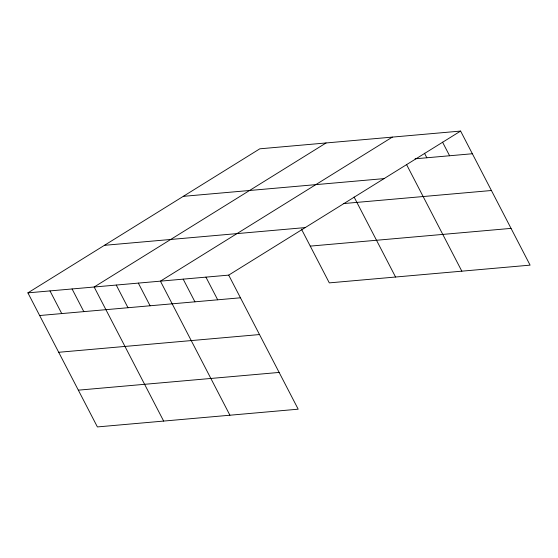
<?xml version="1.0" encoding="UTF-8"?>
<svg xmlns="http://www.w3.org/2000/svg" width="558" height="558" viewBox="0 0 558 558"><rect width="100%" height="100%" fill="white"/><g stroke="black" fill="none" stroke-linecap="round" stroke-linejoin="round"><path stroke-width="0.84" d="M27.9 292.859L228.696 275.122L298.188 409.188L97.392 426.926L27.9 292.859L259.812 148.812L460.608 131.074L530.1 265.141L329.304 282.878L301.439 229.108M326.074 142.96L94.162 287.007L163.654 421.074M392.337 137.108L160.425 281.155L229.917 415.222M228.696 275.122L460.608 131.074M415.047 158.814L472.361 153.75M183.282 196.346L384.071 178.609M343.289 203.593L491.41 190.508M104.43 245.318L305.226 227.587M310.255 246.113L511.044 228.382M39.653 315.528L240.442 297.798M58.709 352.286L259.498 334.556M78.336 390.161L279.133 372.43M442.55 142.157L449.602 155.759M424.492 153.234L426.842 157.768M406.468 164.373L461.829 271.174M354.1 197.03L395.566 277.026M205.937 277.131L217.69 299.806M183.177 279.146L194.93 301.815M138.335 283.101L150.088 305.777M116.252 285.054L127.998 307.73M72.073 288.953L83.826 311.629M49.99 290.906L61.743 313.575"/></g></svg>
